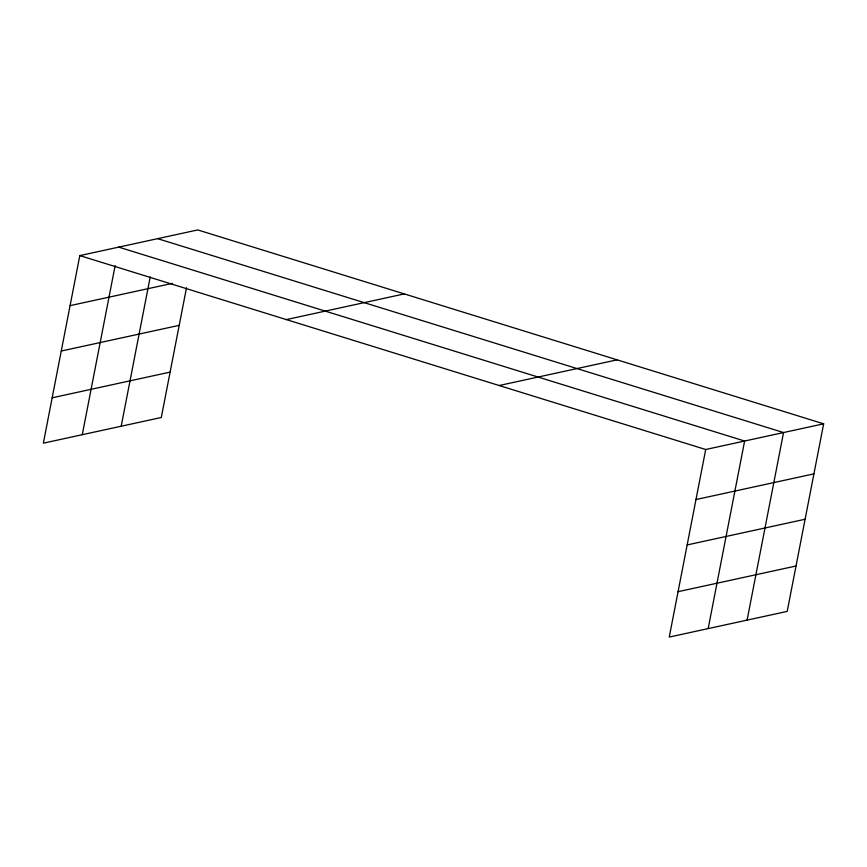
<?xml version="1.0" encoding="UTF-8"?>
<svg xmlns="http://www.w3.org/2000/svg" width="867" height="867" viewBox="0 0 867 867"><rect width="100%" height="100%" fill="white"/><g stroke="black" fill="none" stroke-linecap="round" stroke-linejoin="round"><path stroke-width="1.3" d="M823.65 423.822L705.705 449.507L669.248 637.072L787.193 611.398L823.65 423.822L197.752 229.928L79.807 255.602L43.35 443.178L161.295 417.493L186.513 287.736M82.267 434.703L115.148 265.562M121.196 426.228L150.229 276.844M708.166 628.597L744.623 441.032L118.736 247.128M747.094 620.122L783.551 432.557L157.653 238.653M70.086 305.639L172.5 283.336M61.264 351.027L179.209 325.342M286.359 319.587L404.304 293.913M52.172 397.79L170.116 372.106M499.164 385.522L617.109 359.838M695.984 499.544L813.929 473.859M687.163 544.931L805.107 519.246M678.07 591.684L796.014 566.01M79.807 255.602L705.705 449.507"/></g></svg>
